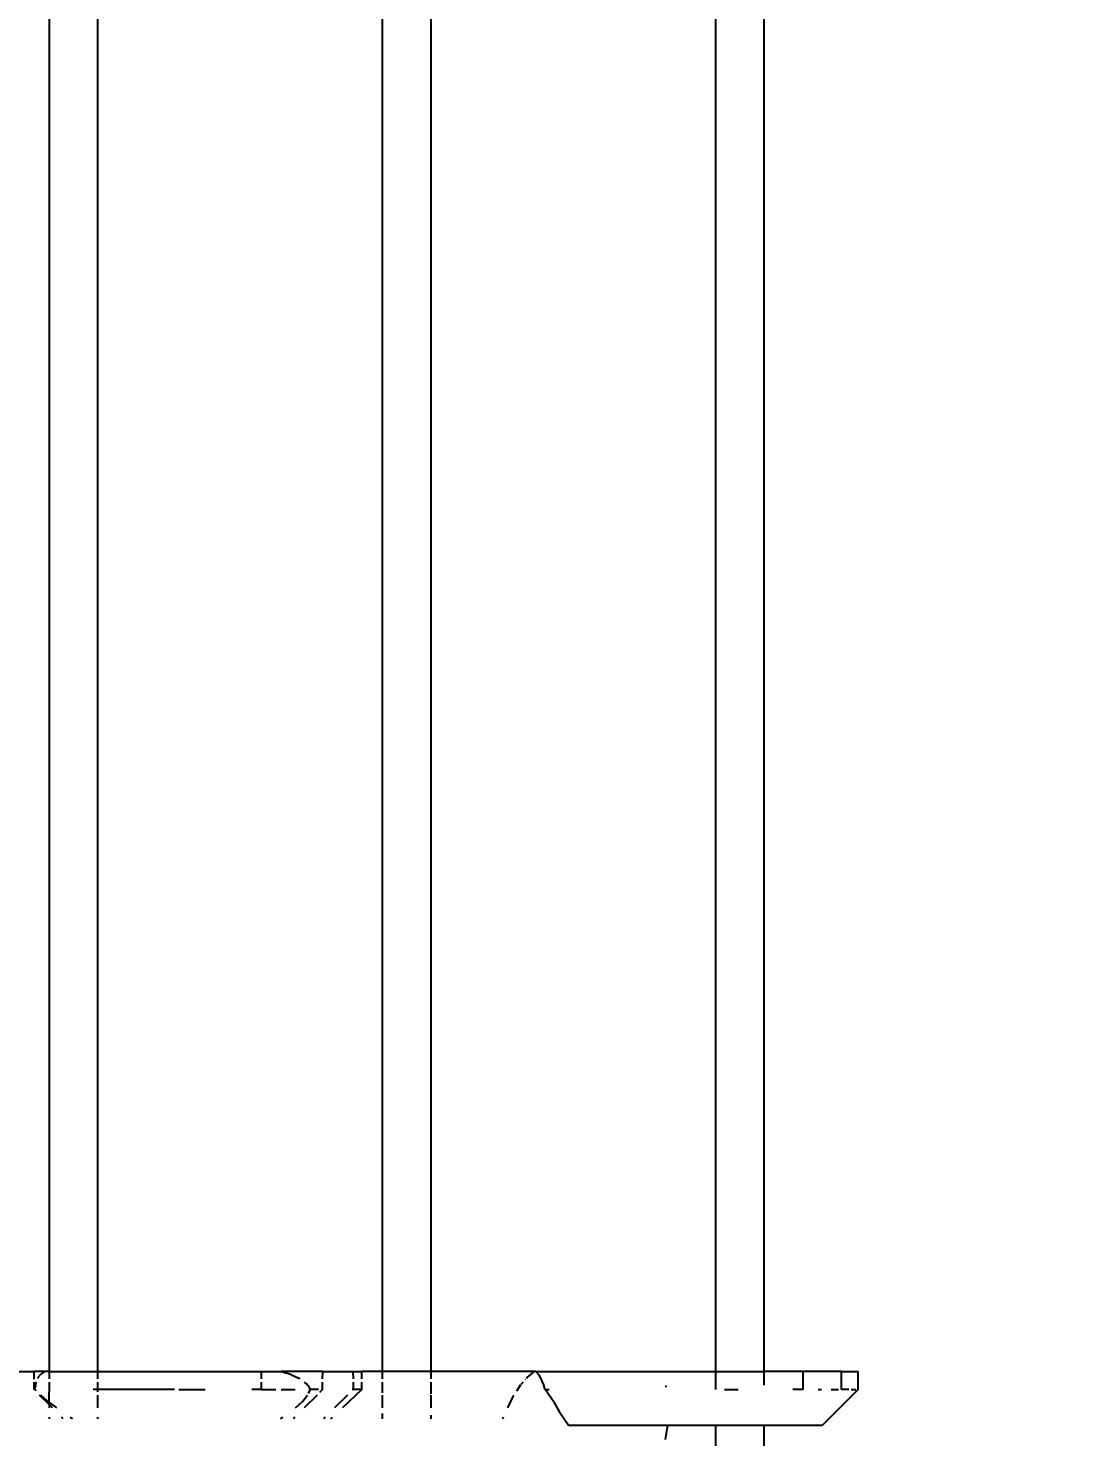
# Model space of a CAD drawing. Header units: inches. Extents: x -52 to 87, y -61 to 47.
# Drawn here: x 8.164 to 10.749, y -25.941 to -22.441 of the extents above; entities that cross this region are included whole.
import ezdxf

# ---------------------------------------------------------------- set-up
doc = ezdxf.new("R2010")
doc.units = ezdxf.units.IN
doc.header["$MEASUREMENT"] = 0
doc.dimstyles.get("Standard").update_dxf_attribs({"dimtxt": 1, "dimasz": 1, "dimexe": 0.18, "dimexo": 0.0625, "dimgap": 0.09, "dimtad": 0, "dimtih": 1, "dimtoh": 1, "dimdec": 1, "dimdsep": 46, "dimlunit": 3, "dimtxsty": 'Standard', "dimblk": 'OBLIQUE', "dimcen": 1, "dimse1": 1, "dimse2": 1, "dimclrd": 1, "dimadec": 0, "dimazin": 0, "dimtfac": 1, "dimtdec": 1, "dimtofl": 0, "dimtmove": 0, "dimatfit": 3, "dimfxl": 1, "dimtolj": 1, "dimtzin": 0, "dimarcsym": 0})

# ---------------------------------------------------------------- blocks, each defined once
blk = doc.blocks.new('_Oblique')
at = {"color": 0, "linetype": 'ByBlock', "lineweight": -2}
blk.add_line((-0.5, -0.5), (0.5, 0.5), dxfattribs=at)
blk = doc.blocks.new('*D6')
at = {"color": 1, "lineweight": -2, "transparency": 16777216}
for p, q in [((2.5723, 46.7915), (37.2384, 46.7915)), ((74.5723, 46.7915), (38.5851, 46.7915))]:
    blk.add_line(p, q, dxfattribs=at)
at = {"layer": 'Defpoints', "color": 0, "transparency": 16777216}
for p in [(74.5723, 46.7915), (2.5723, -45.4684), (74.5723, -45.4684)]:
    blk.add_point(p, dxfattribs=at)
at = {"color": 1, "lineweight": -2, "transparency": 16777216, "rotation": 180}
blk.add_blockref('_Oblique', (2.5723, 46.7915), dxfattribs=at)
at = {"color": 1, "lineweight": -2, "transparency": 16777216}
blk.add_blockref('_Oblique', (74.5723, 46.7915), dxfattribs=at)
at = {"color": 0, "transparency": 16777216, "insert": (37.9117, 46.7915), "char_height": 1, "attachment_point": 5}
blk.add_mtext("\\A1;6'", dxfattribs=at)

msp = doc.modelspace()

# ---------------------------------------------------------------- linework, layer by layer
for p, q in [((9.8714, 38.5316), (9.8714, -25.779)), ((9.9919, 38.5316), (9.9919, -25.779)), ((9.0438, -8.2703), (9.0438, -25.779)), ((9.1642, -8.2703), (9.1642, -25.779)), ((8.3366, -21.3007), (8.3366, -25.779)), ((8.2162, -22.2451), (8.2162, -25.779)), ((7.9668, -25.779), (8.1785, -25.779)), ((8.1785, -25.779), (8.1785, -25.7979)), ((8.2057, -25.779), (8.1785, -25.779)), ((8.1891, -25.7931), (8.1876, -25.7961)), ((8.1955, -25.7856), (8.1891, -25.7931)), ((8.2057, -25.779), (8.1955, -25.7856)), ((8.2162, -25.779), (8.2057, -25.779)), ((8.2162, -25.779), (8.2162, -25.7969)), ((8.2162, -25.779), (8.3366, -25.779)), ((8.3366, -25.779), (8.3366, -25.7969)), ((8.3366, -25.779), (8.7435, -25.779)), ((8.7435, -25.7969), (8.7435, -25.779)), ((8.7435, -25.779), (8.7927, -25.779)), ((8.7985, -25.7819), (8.7927, -25.779)), ((8.8964, -25.779), (8.7927, -25.779)), ((8.8165, -25.7869), (8.7985, -25.7819)), ((8.8165, -25.7869), (8.8367, -25.7956)), ((8.8367, -25.7956), (8.8388, -25.7969)), ((8.8957, -25.7969), (8.8964, -25.779)), ((8.8964, -25.779), (8.9706, -25.779)), ((8.9706, -25.779), (8.9713, -25.7969)), ((8.9706, -25.779), (8.9931, -25.779)), ((8.9931, -25.7969), (8.9931, -25.779)), ((9.0438, -25.779), (8.9931, -25.779)), ((9.0438, -25.779), (9.0438, -25.7969)), ((9.1642, -25.779), (9.0438, -25.779)), ((9.1642, -25.779), (9.1642, -25.7969)), ((9.4224, -25.779), (9.1642, -25.779)), ((9.4042, -25.7938), (9.4018, -25.7964)), ((9.4042, -25.7938), (9.4224, -25.779)), ((9.4251, -25.779), (9.4224, -25.779)), ((9.4251, -25.779), (9.8714, -25.779)), ((9.4251, -25.779), (9.4317, -25.7869)), ((9.4317, -25.7869), (9.437, -25.7956)), ((9.437, -25.7956), (9.4406, -25.8023)), ((9.8714, -25.779), (9.9919, -25.779)), ((9.8714, -25.7809), (9.8714, -25.8236)), ((9.9919, -25.779), (9.9919, -25.813)), ((10.0895, -25.779), (9.9919, -25.779)), ((10.0895, -25.8236), (10.0895, -25.779)), ((10.1848, -25.779), (10.0895, -25.779)), ((10.1849, -25.8236), (10.1848, -25.779)), ((10.1848, -25.779), (10.2261, -25.779)), ((10.2257, -25.8236), (10.2261, -25.779)), ((8.1785, -25.8054), (8.1785, -25.8236)), ((8.1802, -25.8236), (8.1785, -25.8236)), ((8.1802, -25.8236), (8.181, -25.8217)), ((8.1821, -25.8247), (8.1802, -25.8236)), ((8.1821, -25.8139), (8.181, -25.8217)), ((8.1815, -25.8266), (8.1821, -25.8247)), ((8.1835, -25.8066), (8.1821, -25.8139)), ((8.1821, -25.8247), (8.1839, -25.8264)), ((8.1839, -25.8054), (8.1835, -25.8066)), ((8.2162, -25.8054), (8.2158, -25.855)), ((8.3366, -25.8236), (8.3261, -25.8236)), ((8.3366, -25.8054), (8.3366, -25.8236)), ((8.3366, -25.8236), (8.3366, -25.83)), ((8.528, -25.8236), (8.3366, -25.8236)), ((8.5384, -25.8236), (8.604, -25.8236)), ((8.7435, -25.8236), (8.7196, -25.8236)), ((8.7435, -25.8236), (8.7435, -25.8054)), ((8.7435, -25.8236), (8.7798, -25.8236)), ((8.7927, -25.8236), (8.8272, -25.8236)), ((8.8559, -25.8101), (8.8507, -25.8055)), ((8.862, -25.8177), (8.8559, -25.8101)), ((8.8606, -25.8334), (8.8651, -25.8249)), ((8.8656, -25.8236), (8.862, -25.8177)), ((8.8651, -25.8249), (8.8656, -25.8236)), ((8.8852, -25.8236), (8.8656, -25.8236)), ((8.8957, -25.8236), (8.8879, -25.8314)), ((8.8957, -25.8236), (8.8957, -25.8054)), ((8.9931, -25.8236), (8.9449, -25.8696)), ((8.9713, -25.8236), (8.969, -25.8236)), ((8.9713, -25.8236), (8.9697, -25.8252)), ((8.9713, -25.8054), (8.9713, -25.8236)), ((8.9931, -25.8236), (8.9713, -25.8236)), ((8.9931, -25.8236), (8.9931, -25.8054)), ((9.0438, -25.8054), (9.0438, -25.8321)), ((9.1642, -25.8054), (9.1642, -25.8349)), ((9.3781, -25.8268), (9.3884, -25.8112)), ((9.3937, -25.8054), (9.3884, -25.8112)), ((9.3998, -25.7987), (9.399, -25.7995)), ((9.444, -25.8101), (9.4406, -25.8023)), ((9.4466, -25.8177), (9.444, -25.8101)), ((9.4481, -25.8236), (9.4466, -25.8177)), ((9.4492, -25.8249), (9.4481, -25.8236)), ((9.4492, -25.8249), (9.4516, -25.8236)), ((9.4579, -25.8369), (9.4492, -25.8249)), ((9.4516, -25.8236), (9.4585, -25.8236)), ((9.7463, -25.8135), (9.7474, -25.815)), ((9.7474, -25.815), (9.7488, -25.8177)), ((9.8938, -25.8236), (9.9283, -25.8236)), ((10.0895, -25.8236), (10.0639, -25.8236)), ((10.1263, -25.8236), (10.1349, -25.8236)), ((10.2257, -25.8236), (10.1373, -25.9127)), ((10.1592, -25.8236), (10.1774, -25.8236)), ((10.2027, -25.8236), (10.1849, -25.8236)), ((10.209, -25.8236), (10.2204, -25.8236)), ((8.2162, -25.8613), (8.1924, -25.8375)), ((8.2107, -25.851), (8.1957, -25.8375)), ((8.2158, -25.855), (8.2107, -25.851)), ((8.2158, -25.855), (8.2162, -25.8613)), ((8.2158, -25.855), (8.2343, -25.8696)), ((8.2162, -25.8613), (8.2162, -25.8696)), ((8.2245, -25.8696), (8.2162, -25.8613)), ((8.3366, -25.8375), (8.3366, -25.8696)), ((8.8282, -25.8696), (8.8454, -25.854)), ((8.8454, -25.854), (8.8584, -25.8375)), ((8.8818, -25.8375), (8.8496, -25.8696)), ((8.9575, -25.8375), (8.9253, -25.8696)), ((9.0438, -25.8375), (9.0438, -25.8696)), ((9.1642, -25.8375), (9.1642, -25.8696)), ((9.3686, -25.8412), (9.355, -25.8696)), ((9.3686, -25.8412), (9.371, -25.8375)), ((9.469, -25.854), (9.4579, -25.8369)), ((9.469, -25.854), (9.4837, -25.8781)), ((8.2162, -25.8925), (8.2162, -25.8963)), ((8.2512, -25.8963), (8.2475, -25.8925)), ((8.2686, -25.8925), (8.2744, -25.8962)), ((8.3366, -25.8925), (8.3366, -25.8963)), ((8.7913, -25.8962), (8.7969, -25.8925)), ((8.8267, -25.8925), (8.823, -25.8963)), ((8.9024, -25.8925), (8.8986, -25.8963)), ((8.9162, -25.8963), (8.9202, -25.8925)), ((9.0438, -25.8832), (9.0438, -25.8963)), ((9.1642, -25.888), (9.1642, -25.8963)), ((9.3441, -25.8925), (9.3424, -25.8963)), ((9.4837, -25.8781), (9.5067, -25.9127)), ((9.5067, -25.9127), (9.7527, -25.9127)), ((9.7527, -25.9127), (9.7469, -25.9479)), ((9.7527, -25.9127), (9.9919, -25.9127)), ((9.8714, -25.9118), (9.8714, -44.3487)), ((9.9919, -25.9127), (9.9919, -44.3487)), ((9.9919, -25.9127), (10.1373, -25.9127))]:
    msp.add_line(p, q)

# ---------------------------------------------------------------- dimensions: what is measured, and where the dimension line sits
dim = msp.add_linear_dim(base=(74.5723, 46.7915), p1=(2.5723, -45.4684), p2=(74.5723, -45.4684), dimstyle='Standard')
dim.commit()
dim.dimension.update_dxf_attribs({"geometry": '*D6', "text_midpoint": (37.9117, 46.7915), "dimtype": 160})

doc.saveas('drawing.dxf')
